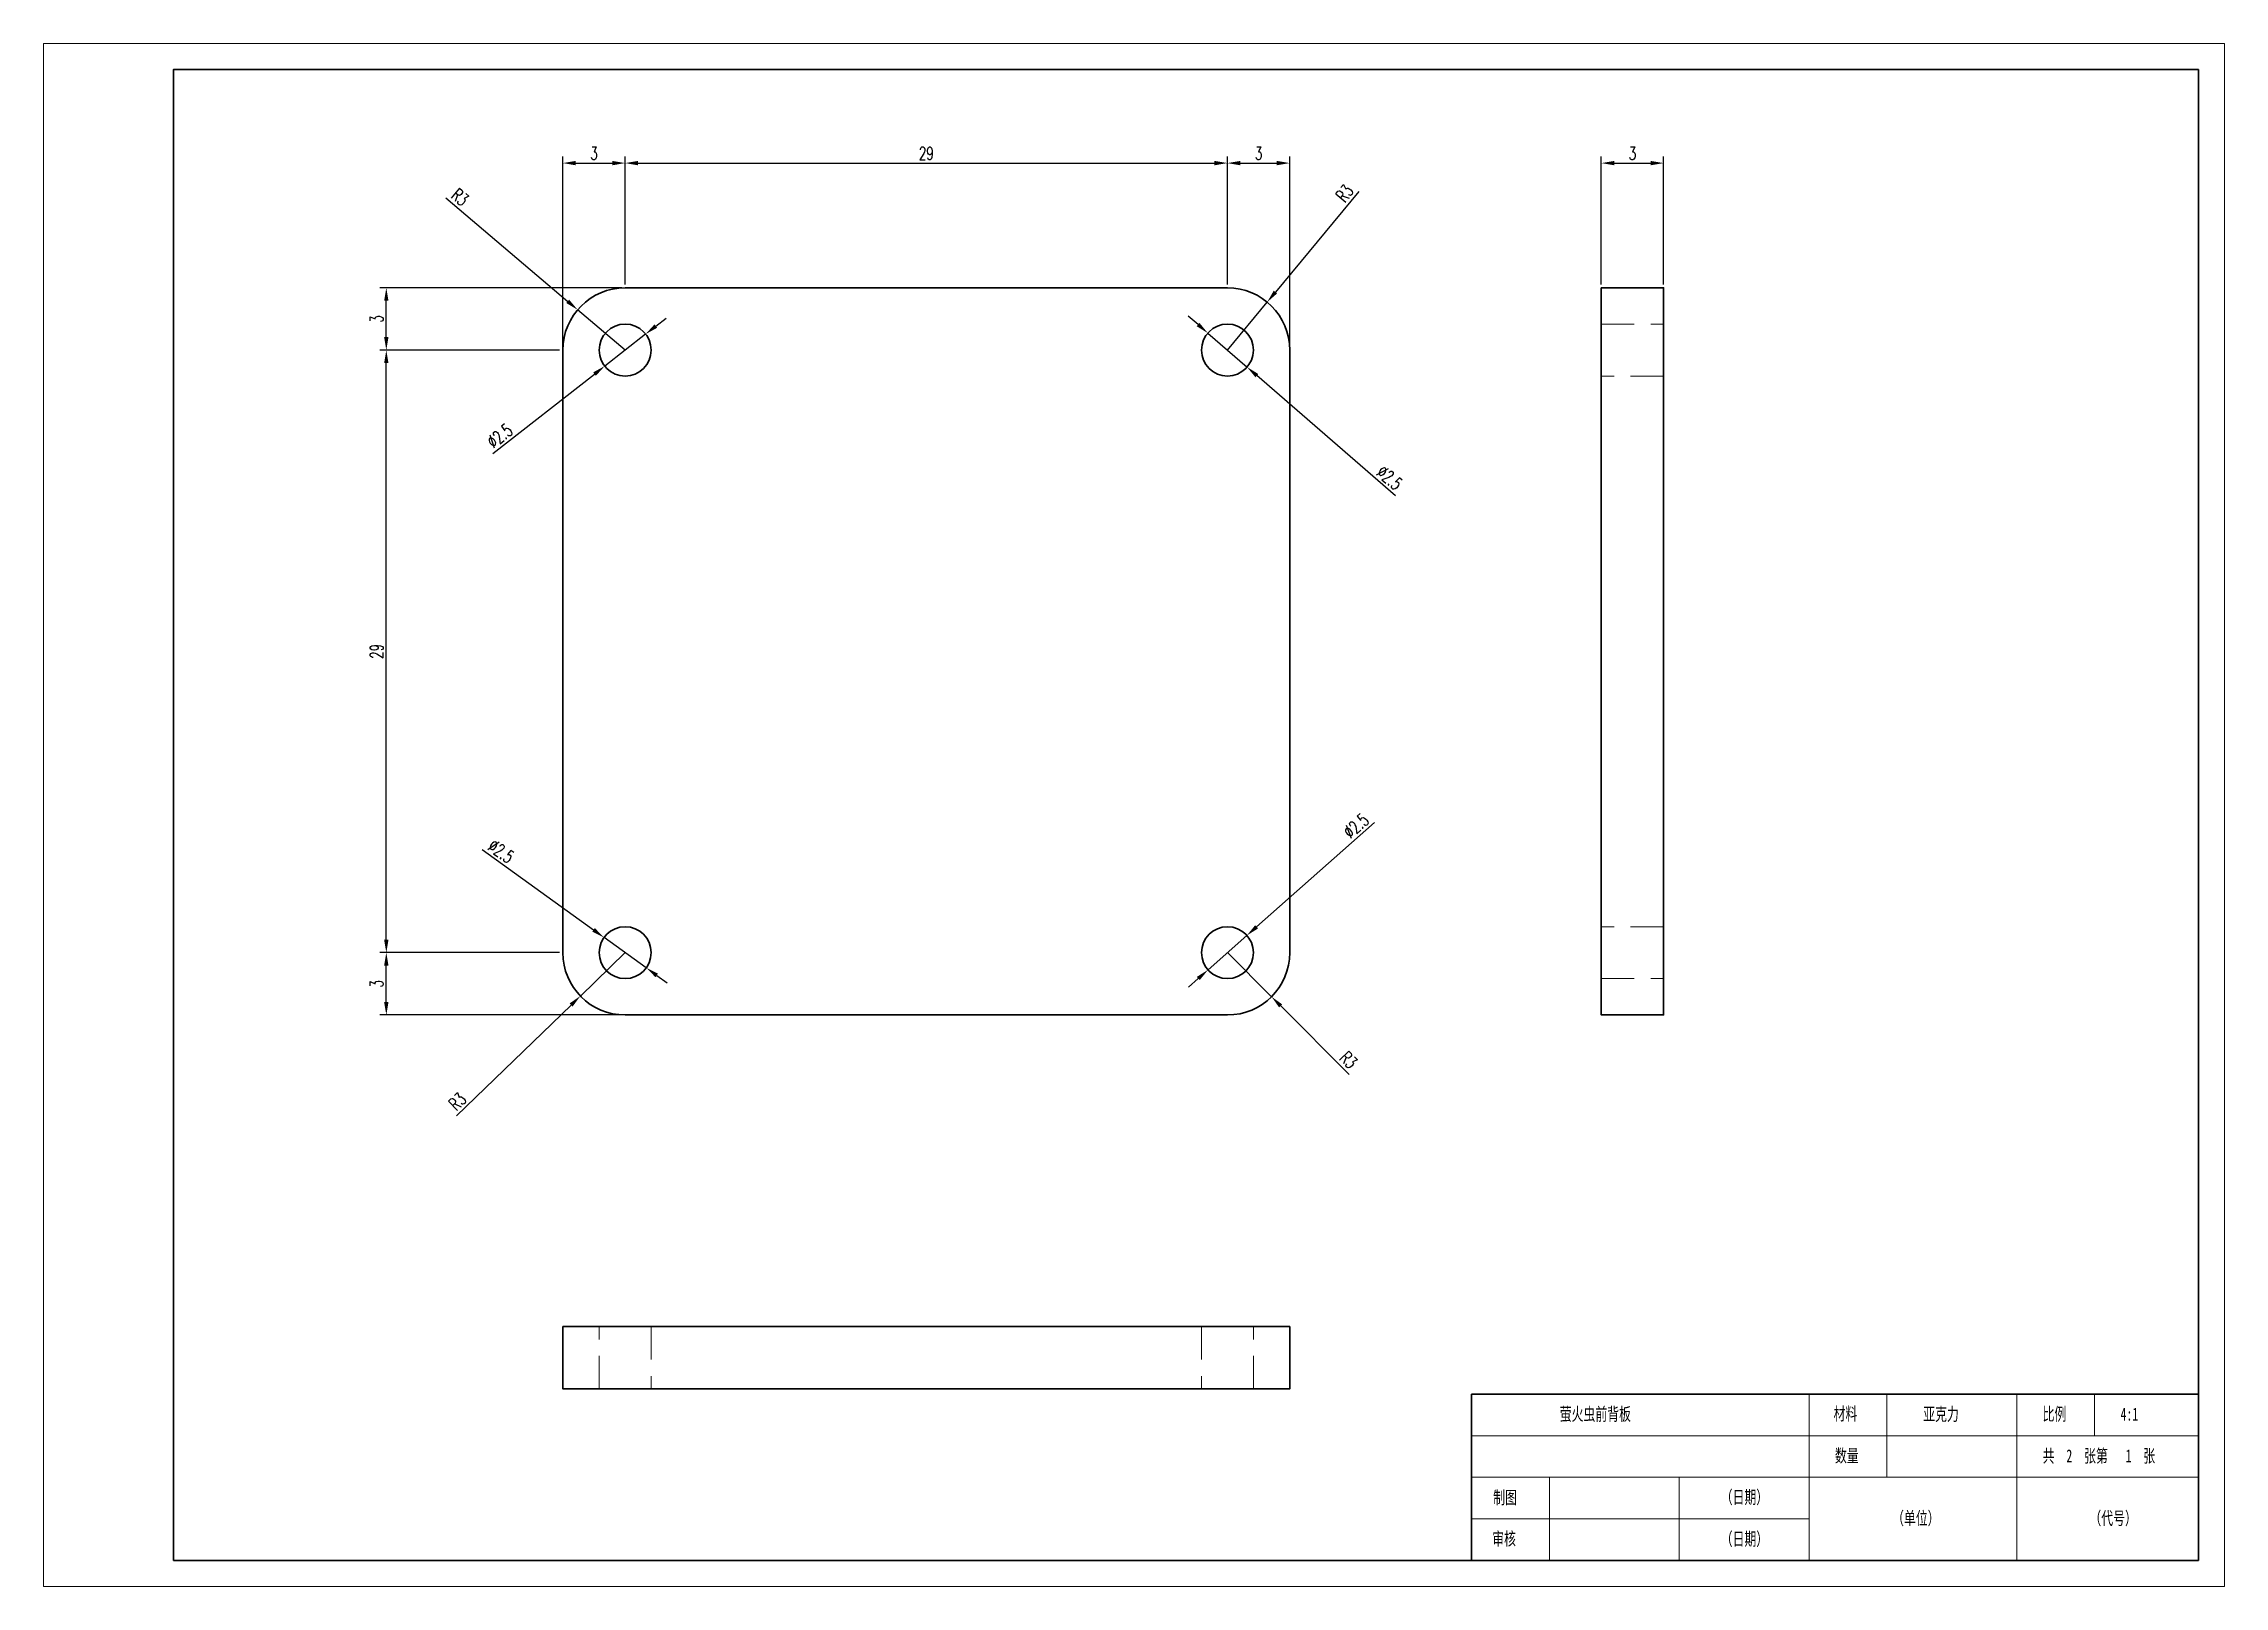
# Model space of a CAD drawing. Header units: millimetres. Extents: x 0 to 420, y 0 to 297.
import ezdxf

# ---------------------------------------------------------------- set-up
doc = ezdxf.new("R2010")
doc.units = ezdxf.units.MM
doc.header["$PDMODE"] = 35
doc.linetypes.add('DASHED2', pattern=[9.525, 6.35, -3.175])
for name, color, linetype, lineweight in [('BZ', 4, 'Continuous', 15), ('CSX', 7, 'Continuous', 30), ('XSX', 7, 'Continuous', 15)]:
    doc.layers.add(name, color=color, linetype=linetype, lineweight=lineweight)
doc.layers.add('WZ', color=6, linetype='Continuous')
doc.layers.add('XXX', color=7, linetype='DASHED2', lineweight=15, true_color=0xffffff)
doc.styles.get("Standard").update_dxf_attribs({"font": 'txt.shx', "width": 0.67})
doc.styles.add('长仿宋', font='simfang.ttf', dxfattribs={"width": 0.67})
doc.dimstyles.new('ISO-25', dxfattribs={"dimtxt": 2.5, "dimasz": 2.5, "dimexe": 1.25, "dimexo": 0.625, "dimtad": 1, "dimlfac": 0.25, "dimdsep": 46, "dimtxsty": 'Standard', "dimcen": 2.5, "dimadec": 0, "dimazin": 0, "dimtfac": 1, "dimtmove": 0, "dimatfit": 3, "dimfxl": 1, "dimarcsym": 0})

# ---------------------------------------------------------------- blocks, each defined once
blk = doc.blocks.new('*D66')
at = {"layer": 'BZ', "color": 0, "lineweight": -2, "transparency": 16777216}
for p, q in [((99.38, 122), (64.75, 122)), ((66, 112.5), (66, 119.5)), ((111.38, 110), (64.75, 110))]:
    blk.add_line(p, q, dxfattribs=at)
at = {"layer": 'BZ', "color": 0, "transparency": 16777216}
for points in [[(65.58, 119.5), (66.42, 119.5), (66, 122)], [(65.58, 112.5), (66.42, 112.5), (66, 110)]]:
    blk.add_solid(points, dxfattribs=at)
at = {"layer": 'Defpoints', "color": 0, "transparency": 16777216}
for p in [(66, 122), (100, 122), (112, 110)]:
    blk.add_point(p, dxfattribs=at)
at = {"layer": 'BZ', "color": 0, "transparency": 16777216, "insert": (64.13, 116), "char_height": 2.5, "attachment_point": 5, "rotation": 90}
blk.add_mtext('3', dxfattribs=at)
blk = doc.blocks.new('*D67')
at = {"layer": 'BZ', "color": 0, "lineweight": -2, "transparency": 16777216}
for p, q in [((99.38, 238), (64.75, 238)), ((66, 124.5), (66, 235.5)), ((99.38, 122), (64.75, 122))]:
    blk.add_line(p, q, dxfattribs=at)
at = {"layer": 'BZ', "color": 0, "transparency": 16777216}
for points in [[(65.58, 235.5), (66.42, 235.5), (66, 238)], [(65.58, 124.5), (66.42, 124.5), (66, 122)]]:
    blk.add_solid(points, dxfattribs=at)
at = {"layer": 'Defpoints', "color": 0, "transparency": 16777216}
for p in [(66, 238), (100, 238), (100, 122)]:
    blk.add_point(p, dxfattribs=at)
at = {"layer": 'BZ', "color": 0, "transparency": 16777216, "insert": (64.13, 180), "char_height": 2.5, "attachment_point": 5, "rotation": 90}
blk.add_mtext('29', dxfattribs=at)
blk = doc.blocks.new('*D68')
at = {"layer": 'BZ', "color": 0, "lineweight": -2, "transparency": 16777216}
for p, q in [((111.38, 250), (64.75, 250)), ((66, 240.5), (66, 247.5)), ((99.38, 238), (64.75, 238))]:
    blk.add_line(p, q, dxfattribs=at)
at = {"layer": 'BZ', "color": 0, "transparency": 16777216}
for points in [[(65.58, 247.5), (66.42, 247.5), (66, 250)], [(65.58, 240.5), (66.42, 240.5), (66, 238)]]:
    blk.add_solid(points, dxfattribs=at)
at = {"layer": 'Defpoints', "color": 0, "transparency": 16777216}
for p in [(66, 250), (112, 250), (100, 238)]:
    blk.add_point(p, dxfattribs=at)
at = {"layer": 'BZ', "color": 0, "transparency": 16777216, "insert": (64.13, 244), "char_height": 2.5, "attachment_point": 5, "rotation": 90}
blk.add_mtext('3', dxfattribs=at)
blk = doc.blocks.new('*D69')
at = {"layer": 'BZ', "color": 0, "lineweight": -2, "transparency": 16777216}
for p, q in [((100, 238.62), (100, 275.25)), ((102.5, 274), (109.5, 274)), ((112, 250.62), (112, 275.25))]:
    blk.add_line(p, q, dxfattribs=at)
at = {"layer": 'BZ', "color": 0, "transparency": 16777216}
for points in [[(102.5, 274.42), (102.5, 273.58), (100, 274)], [(109.5, 274.42), (109.5, 273.58), (112, 274)]]:
    blk.add_solid(points, dxfattribs=at)
at = {"layer": 'Defpoints', "color": 0, "transparency": 16777216}
for p in [(112, 274), (112, 250), (100, 238)]:
    blk.add_point(p, dxfattribs=at)
at = {"layer": 'BZ', "color": 0, "transparency": 16777216, "insert": (106, 275.88), "char_height": 2.5, "attachment_point": 5}
blk.add_mtext('3', dxfattribs=at)
blk = doc.blocks.new('*D70')
at = {"layer": 'BZ', "color": 0, "lineweight": -2, "transparency": 16777216}
for p, q in [((112, 250.62), (112, 275.25)), ((114.5, 274), (225.5, 274)), ((228, 250.62), (228, 275.25))]:
    blk.add_line(p, q, dxfattribs=at)
at = {"layer": 'BZ', "color": 0, "transparency": 16777216}
for points in [[(114.5, 274.42), (114.5, 273.58), (112, 274)], [(225.5, 274.42), (225.5, 273.58), (228, 274)]]:
    blk.add_solid(points, dxfattribs=at)
at = {"layer": 'Defpoints', "color": 0, "transparency": 16777216}
for p in [(228, 274), (112, 250), (228, 250)]:
    blk.add_point(p, dxfattribs=at)
at = {"layer": 'BZ', "color": 0, "transparency": 16777216, "insert": (170, 275.88), "char_height": 2.5, "attachment_point": 5}
blk.add_mtext('29', dxfattribs=at)
blk = doc.blocks.new('*D71')
at = {"layer": 'BZ', "color": 0, "lineweight": -2, "transparency": 16777216}
for p, q in [((228, 250.62), (228, 275.25)), ((230.5, 274), (237.5, 274)), ((240, 238.62), (240, 275.25))]:
    blk.add_line(p, q, dxfattribs=at)
at = {"layer": 'BZ', "color": 0, "transparency": 16777216}
for points in [[(230.5, 274.42), (230.5, 273.58), (228, 274)], [(237.5, 274.42), (237.5, 273.58), (240, 274)]]:
    blk.add_solid(points, dxfattribs=at)
at = {"layer": 'Defpoints', "color": 0, "transparency": 16777216}
for p in [(240, 274), (228, 250), (240, 238)]:
    blk.add_point(p, dxfattribs=at)
at = {"layer": 'BZ', "color": 0, "transparency": 16777216, "insert": (234, 275.88), "char_height": 2.5, "attachment_point": 5}
blk.add_mtext('3', dxfattribs=at)
blk = doc.blocks.new('*D72')
at = {"layer": 'BZ', "color": 0, "lineweight": -2, "transparency": 16777216}
for p, q in [((300, 250.62), (300, 275.25)), ((302.5, 274), (309.5, 274)), ((312, 250.62), (312, 275.25))]:
    blk.add_line(p, q, dxfattribs=at)
at = {"layer": 'BZ', "color": 0, "transparency": 16777216}
for points in [[(302.5, 274.42), (302.5, 273.58), (300, 274)], [(309.5, 274.42), (309.5, 273.58), (312, 274)]]:
    blk.add_solid(points, dxfattribs=at)
at = {"layer": 'Defpoints', "color": 0, "transparency": 16777216}
for p in [(312, 274), (300, 250), (312, 250)]:
    blk.add_point(p, dxfattribs=at)
at = {"layer": 'BZ', "color": 0, "transparency": 16777216, "insert": (306, 275.88), "char_height": 2.5, "attachment_point": 5}
blk.add_mtext('3', dxfattribs=at)
blk = doc.blocks.new('*D73')
at = {"layer": 'BZ', "color": 0, "lineweight": -2, "transparency": 16777216}
for p, q in [((253.29, 268.56), (237.24, 249.17)), ((228, 238), (235.65, 247.24))]:
    blk.add_line(p, q, dxfattribs=at)
at = {"layer": 'BZ', "color": 0, "transparency": 16777216}
blk.add_solid([(236.92, 249.44), (237.57, 248.91), (235.65, 247.24)], dxfattribs=at)
at = {"layer": 'Defpoints', "color": 0, "transparency": 16777216}
for p in [(235.65, 247.24), (228, 238)]:
    blk.add_point(p, dxfattribs=at)
at = {"layer": 'BZ', "color": 0, "transparency": 16777216, "insert": (250.56, 268.2), "char_height": 2.5, "attachment_point": 5, "rotation": 50.3893}
blk.add_mtext('R3', dxfattribs=at)
blk = doc.blocks.new('*D74')
at = {"layer": 'BZ', "color": 0, "lineweight": -2, "transparency": 16777216}
for p, q in [((228, 122), (236.49, 113.51)), ((251.43, 98.57), (238.25, 111.75))]:
    blk.add_line(p, q, dxfattribs=at)
at = {"layer": 'BZ', "color": 0, "transparency": 16777216}
blk.add_solid([(238.55, 112.04), (237.96, 111.45), (236.49, 113.51)], dxfattribs=at)
at = {"layer": 'Defpoints', "color": 0, "transparency": 16777216}
for p in [(228, 122), (236.49, 113.51)]:
    blk.add_point(p, dxfattribs=at)
at = {"layer": 'BZ', "color": 0, "transparency": 16777216, "insert": (251.33, 101.33), "char_height": 2.5, "attachment_point": 5, "rotation": 315}
blk.add_mtext('R3', dxfattribs=at)
blk = doc.blocks.new('*D75')
at = {"layer": 'BZ', "color": 0, "lineweight": -2, "transparency": 16777216}
for p, q in [((77.46, 267.31), (100.94, 247.38)), ((112, 238), (102.85, 245.76))]:
    blk.add_line(p, q, dxfattribs=at)
at = {"layer": 'BZ', "color": 0, "transparency": 16777216}
blk.add_solid([(101.21, 247.7), (100.67, 247.06), (102.85, 245.76)], dxfattribs=at)
at = {"layer": 'Defpoints', "color": 0, "transparency": 16777216}
for p in [(102.85, 245.76), (112, 238)]:
    blk.add_point(p, dxfattribs=at)
at = {"layer": 'BZ', "color": 0, "transparency": 16777216, "insert": (80.21, 267.43), "char_height": 2.5, "attachment_point": 5, "rotation": 319.6859}
blk.add_mtext('R3', dxfattribs=at)
blk = doc.blocks.new('*D76')
at = {"layer": 'BZ', "color": 0, "lineweight": -2, "transparency": 16777216}
for p, q in [((112, 122), (103.38, 113.65)), ((79.55, 90.59), (101.58, 111.92))]:
    blk.add_line(p, q, dxfattribs=at)
at = {"layer": 'BZ', "color": 0, "transparency": 16777216}
blk.add_solid([(101.29, 112.22), (101.87, 111.62), (103.38, 113.65)], dxfattribs=at)
at = {"layer": 'Defpoints', "color": 0, "transparency": 16777216}
for p in [(112, 122), (103.38, 113.65)]:
    blk.add_point(p, dxfattribs=at)
at = {"layer": 'BZ', "color": 0, "transparency": 16777216, "insert": (79.7, 93.35), "char_height": 2.5, "attachment_point": 5, "rotation": 44.0608}
blk.add_mtext('R3', dxfattribs=at)
blk = doc.blocks.new('*D77')
at = {"layer": 'BZ', "color": 0, "lineweight": -2, "transparency": 16777216}
for p, q in [((222.33, 242.91), (220.44, 244.55)), ((224.22, 241.27), (231.78, 234.73)), ((260.37, 209.95), (233.67, 233.09))]:
    blk.add_line(p, q, dxfattribs=at)
at = {"layer": 'BZ', "color": 0, "transparency": 16777216}
for points in [[(222.61, 243.23), (222.06, 242.6), (224.22, 241.27)], [(233.94, 233.4), (233.39, 232.77), (231.78, 234.73)]]:
    blk.add_solid(points, dxfattribs=at)
at = {"layer": 'Defpoints', "color": 0, "transparency": 16777216}
for p in [(224.22, 241.27), (231.78, 234.73)]:
    blk.add_point(p, dxfattribs=at)
at = {"layer": 'BZ', "color": 0, "transparency": 16777216, "insert": (259.23, 213.42), "char_height": 2.5, "attachment_point": 5, "rotation": 319.0856}
blk.add_mtext('∅2.5', dxfattribs=at)
blk = doc.blocks.new('*D78')
at = {"layer": 'BZ', "color": 0, "lineweight": -2, "transparency": 16777216}
for p, q in [((117.91, 242.62), (119.88, 244.16)), ((115.94, 241.08), (108.06, 234.92)), ((86.53, 218.07), (106.09, 233.38))]:
    blk.add_line(p, q, dxfattribs=at)
at = {"layer": 'BZ', "color": 0, "transparency": 16777216}
for points in [[(117.65, 242.95), (118.16, 242.29), (115.94, 241.08)], [(105.84, 233.71), (106.35, 233.05), (108.06, 234.92)]]:
    blk.add_solid(points, dxfattribs=at)
at = {"layer": 'Defpoints', "color": 0, "transparency": 16777216}
for p in [(115.94, 241.08), (108.06, 234.92)]:
    blk.add_point(p, dxfattribs=at)
at = {"layer": 'BZ', "color": 0, "transparency": 16777216, "insert": (87.84, 221.48), "char_height": 2.5, "attachment_point": 5, "rotation": 38.047}
blk.add_mtext('∅2.5', dxfattribs=at)
blk = doc.blocks.new('*D79')
at = {"layer": 'BZ', "color": 0, "lineweight": -2, "transparency": 16777216}
for p, q in [((84.45, 141.83), (105.91, 126.38)), ((116.06, 119.08), (107.94, 124.92)), ((118.09, 117.62), (120.12, 116.16))]:
    blk.add_line(p, q, dxfattribs=at)
at = {"layer": 'BZ', "color": 0, "transparency": 16777216}
for points in [[(106.16, 126.72), (105.67, 126.04), (107.94, 124.92)], [(118.33, 117.96), (117.84, 117.28), (116.06, 119.08)]]:
    blk.add_solid(points, dxfattribs=at)
at = {"layer": 'Defpoints', "color": 0, "transparency": 16777216}
for p in [(107.94, 124.92), (116.06, 119.08)]:
    blk.add_point(p, dxfattribs=at)
at = {"layer": 'BZ', "color": 0, "transparency": 16777216, "insert": (88.1, 141.52), "char_height": 2.5, "attachment_point": 5, "rotation": 324.2461}
blk.add_mtext('∅2.5', dxfattribs=at)
blk = doc.blocks.new('*D80')
at = {"layer": 'BZ', "color": 0, "lineweight": -2, "transparency": 16777216}
for p, q in [((256.35, 147.08), (233.62, 126.97)), ((224.26, 118.69), (231.74, 125.31)), ((222.38, 117.03), (220.51, 115.37))]:
    blk.add_line(p, q, dxfattribs=at)
at = {"layer": 'BZ', "color": 0, "transparency": 16777216}
for points in [[(233.34, 127.28), (233.89, 126.66), (231.74, 125.31)], [(222.11, 117.34), (222.66, 116.72), (224.26, 118.69)]]:
    blk.add_solid(points, dxfattribs=at)
at = {"layer": 'Defpoints', "color": 0, "transparency": 16777216}
for p in [(231.74, 125.31), (224.26, 118.69)]:
    blk.add_point(p, dxfattribs=at)
at = {"layer": 'BZ', "color": 0, "transparency": 16777216, "insert": (252.76, 146.4), "char_height": 2.5, "attachment_point": 5, "rotation": 41.4965}
blk.add_mtext('∅2.5', dxfattribs=at)

msp = doc.modelspace()

# ---------------------------------------------------------------- linework, layer by layer
at = {"layer": 'CSX'}
for p, q in [((112, 250), (228, 250)), ((100, 238), (100, 122)), ((240, 238), (240, 122)), ((112, 110), (228, 110)), ((275, 5), (275, 37)), ((275, 37), (415, 37))]:
    msp.add_line(p, q, dxfattribs=at)
for points in [[(25, 5), (415, 5), (415, 292), (25, 292)], [(300, 250), (312, 250), (312, 110), (300, 110)], [(100, 50), (240, 50), (240, 38), (100, 38)]]:
    msp.add_lwpolyline(points, close=True, dxfattribs=at)
for centre in [(112, 238), (228, 238), (112, 122), (228, 122)]:
    msp.add_circle(centre, 5, dxfattribs=at)
for centre, start, end in [((112, 238), 90, 180), ((228, 238), 0, 90), ((112, 122), 180, 270), ((228, 122), 270, 0)]:
    msp.add_arc(centre, 12, start, end, dxfattribs=at)
at = {"layer": 'XSX'}
for p, q in [((340, 5), (340, 37)), ((355, 37), (355, 21)), ((380, 5), (380, 37)), ((395, 37), (395, 29)), ((275, 29), (415, 29)), ((275, 21), (415, 21)), ((290, 5), (290, 21)), ((315, 5), (315, 21)), ((275, 13), (340, 13))]:
    msp.add_line(p, q, dxfattribs=at)
msp.add_lwpolyline([(0, 0), (420, 0), (420, 297), (0, 297)], close=True, dxfattribs=at)
at = {"layer": 'XXX'}
for points in [[(300, 243), (312, 243), (312, 233), (300, 233)], [(300, 117), (312, 117), (312, 127), (300, 127)], [(107, 50), (117, 50), (117, 38), (107, 38)], [(233, 50), (223, 50), (223, 38), (233, 38)]]:
    msp.add_lwpolyline(points, close=True, dxfattribs=at)

# ---------------------------------------------------------------- texts
at = {"layer": 'WZ', "char_height": 2.5, "attachment_point": 1, "style": '长仿宋'}
for s, width, heights, insert in [('萤火虫前背板', 49.626, [1.837], (292, 34.429)), ('材料', 6, [0], (344.728, 34.505)), ('亚克力', 17.25256, [2.257], (362, 34.414)), ('比例', 6, [0], (385, 34.429)), ('4:1', 17.25256, [2.257], (400, 34.414)), ('数量', 6, [0], (345, 26.414)), ('共  2  张第   1  张', 27.83604, [2.826], (385, 26.371)), ('制图', 6, [0], (279.184, 18.361)), ('（日期）', 9.2754, [1.837], (323, 18.429)), ('（单位）', 9.2754, [1.837], (356, 14.371)), ('（代号）', 9.2754, [1.837], (394, 14.371)), ('审核', 6, [0], (279, 10.414)), ('（日期）', 9.2754, [1.837], (323, 10.371))]:
    msp.add_mtext_dynamic_manual_height_columns(s, width=width, gutter_width=12.5, heights=heights, dxfattribs=dict(at, insert=insert))

# ---------------------------------------------------------------- dimensions: what is measured, and where the dimension line sits
at = {"layer": 'BZ'}
for base, p1, p2, picture, middle in [((112, 274), (100, 238), (112, 250), '*D69', (106, 275.875)), ((228, 274), (112, 250), (228, 250), '*D70', (170, 275.875)), ((240, 274), (228, 250), (240, 238), '*D71', (234, 275.875)), ((312, 274), (300, 250), (312, 250), '*D72', (306, 275.875))]:
    dim = msp.add_linear_dim(base=base, p1=p1, p2=p2, dimstyle='ISO-25', dxfattribs=at)
    dim.commit()
    dim.dimension.update_dxf_attribs({"geometry": picture, "text_midpoint": middle})
for center, mpoint, picture, middle in [((112, 238), (102.85, 245.764), '*D75', (79, 266)), ((228, 238), (235.651, 247.245), '*D73', (252, 267)), ((112, 122), (103.377, 113.655), '*D76', (81, 92)), ((228, 122), (236.485, 113.515), '*D74', (250, 100))]:
    dim = msp.add_radius_dim(center=center, mpoint=mpoint, dimstyle='ISO-25', dxfattribs=at)
    dim.commit()
    dim.dimension.update_dxf_attribs({"geometry": picture, "text_midpoint": middle, "dimtype": 164})
for base, p1, p2, picture, middle in [((66, 250), (100, 238), (112, 250), '*D68', (64.125, 244)), ((66, 238), (100, 122), (100, 238), '*D67', (64.125, 180)), ((66, 122), (112, 110), (100, 122), '*D66', (64.125, 116))]:
    dim = msp.add_linear_dim(base=base, p1=p1, p2=p2, angle=270, dimstyle='ISO-25', dxfattribs=at)
    dim.commit()
    dim.dimension.update_dxf_attribs({"geometry": picture, "text_midpoint": middle})
for p1, p2, picture, middle in [((115.938, 241.082), (108.062, 234.918), '*D78', (89, 220)), ((224.222, 241.275), (231.778, 234.725), '*D77', (258, 212)), ((224.255, 118.687), (231.745, 125.313), '*D80', (254, 145)), ((116.058, 119.078), (107.942, 124.922), '*D79', (87, 140))]:
    dim = msp.add_diameter_dim_2p(p1=p1, p2=p2, dimstyle='ISO-25', dxfattribs=at)
    dim.commit()
    dim.dimension.update_dxf_attribs({"geometry": picture, "text_midpoint": middle, "dimtype": 163})

doc.saveas('drawing.dxf')
